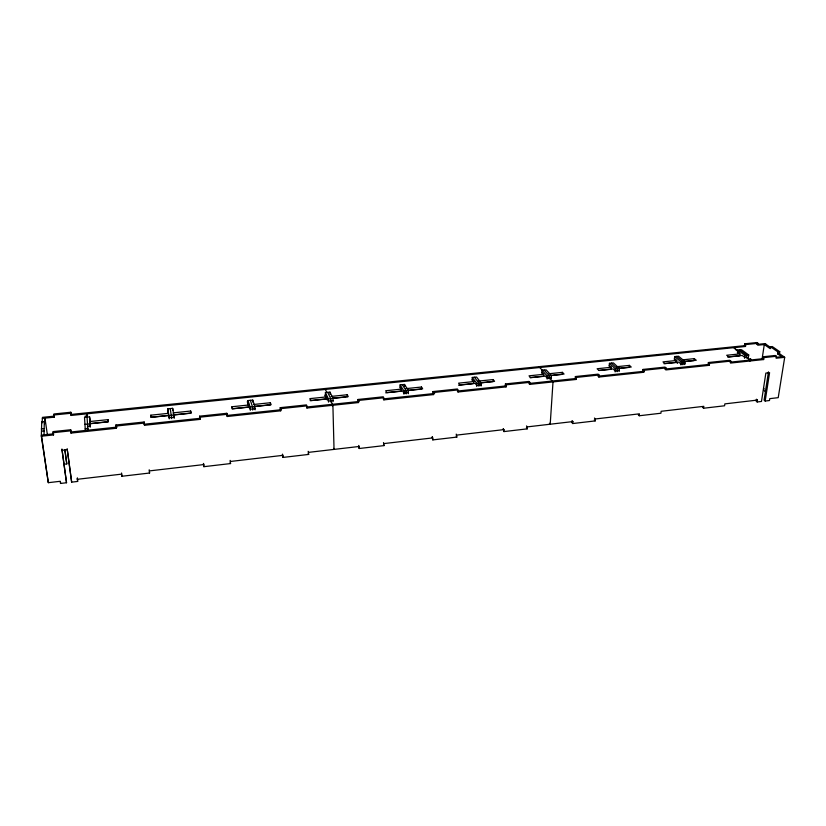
<?xml version="1.0" encoding="UTF-8"?>
<svg xmlns="http://www.w3.org/2000/svg" width="826" height="826" viewBox="0 0 826 826"><rect width="100%" height="100%" fill="white"/><g stroke="black" fill="none" stroke-linecap="round" stroke-linejoin="round"><path stroke-width="1.24" d="M400.114 388.003L400.125 384.895L404.523 384.441L408.395 390.553L408.374 393.682M400.125 386.971L401.446 389.108L401.446 391.173L385.69 392.825M403.935 394.157L403.945 391.018L400.125 384.895M404.523 386.506L404.523 384.441M77.634 481.444L77.334 478.14L77.634 481.444L71.656 482.147L67.495 451.13M406.155 393.919L406.165 390.791L402.324 384.668M116.167 427.207L116.249 428.271L70.995 433.082L70.695 429.757L53.225 431.595L53.514 434.93L41.341 436.221L48.311 482.683L60.226 481.29L60.535 483.447L66.534 482.745L61.95 449.22L66.534 482.745M745.506 346.466L744.443 345.702L744.722 343.792L745.775 344.556L745.506 346.466L71.108 415.447L70.819 412.246L53.897 413.971L54.165 417.182L42.374 418.39M70.995 433.082L70.695 429.757M71.108 415.447L70.819 412.246M71.656 482.147L67.143 448.642M405.865 388.643L421.477 387.022L421.456 389.087L407.053 390.584M64.449 464.181L66.782 463.913L65.017 450.17M643.733 372.278L642.783 371.421L642.989 369.428L643.939 370.275L643.733 372.278L598.881 377.038L599.057 375.014L598.169 374.147L575.371 376.553L576.228 377.43L576.073 379.464L529.673 384.389L529.786 382.335L529.001 381.436L505.419 383.925L506.162 384.833L506.07 386.888L458.038 391.989L457.418 388.984L433 391.565L433.598 394.58L383.853 399.867L383.295 398.906L434.641 393.475M432.845 439.897L432.266 436.892L432.845 439.897L456.83 437.099L456.231 434.104M433.598 394.58L433 391.565M60.535 483.447L60.556 482.281M472.183 380.518L472.286 377.461L476.54 377.028L481.166 382.944L481.052 386.031M473.742 383.615L473.814 381.571L472.224 379.506M476.757 386.485L476.87 383.398L472.286 377.461M478.904 386.258L479.018 383.171L474.413 377.245M53.514 434.93L53.225 431.595M54.165 417.182L54.206 416.149L42.436 417.357L42.116 422.902M478.068 381.127L493.163 379.557L493.07 381.591L480.515 382.913M48.311 482.683L41.403 435.116L53.545 433.836M505.419 383.925L505.326 385.99L506.07 386.888M503.984 431.575L503.344 428.632L503.984 431.575L527.164 428.87L527.267 426.887L526.503 425.937M44.046 434.837L44.315 421.559L41.723 421.818L41.341 436.221M541.835 373.3L542.011 370.285L546.131 369.862L551.458 375.603L551.262 378.638M541.897 372.299L543.735 374.302L543.611 376.315L530.127 377.719M547.122 379.072L547.308 376.036L542.011 370.285M549.187 378.855L549.393 375.82L544.076 370.069M549.063 373.744L562.434 372.35L562.299 374.364L552.584 375.376M575.371 376.553L575.216 378.587L576.073 379.464M572.738 423.542L572.893 421.58L572.057 420.651L571.912 422.602L572.738 423.542L595.154 420.919L595.319 418.968L594.452 418.039M609.175 366.31L609.443 363.337L613.419 362.924L619.417 368.489L619.139 371.493M609.268 365.319L611.333 367.26L611.157 369.253L599.304 370.492M615.122 371.917L615.401 368.912L609.443 363.337M617.136 371.7L617.404 368.706L611.426 363.13M616.599 366.713L629.422 365.381L629.236 367.363L617.703 368.572M762.161 358.577L764.287 344.545L770.183 348.665L770.472 346.744L777.916 351.917L777.607 353.858L779.455 353.662L784.7 357.317L778.216 397.667L769.76 398.648L769.46 400.527L765.175 401.033L769.584 372.681L765.857 373.094L761.489 401.457L757.184 401.963L757.473 400.073L724.846 403.883L724.578 405.783L703.587 408.23L703.835 406.33L661.141 411.296L660.924 413.227L639.241 415.757L639.438 413.826L595.319 418.968M642.989 369.428L665.033 367.105L666.014 367.942L665.787 369.934L709.173 365.329L709.431 363.357L708.388 362.531L708.13 364.503L709.173 365.329M674.336 359.547L674.677 356.615L678.518 356.223L685.136 361.623L684.775 364.576M674.45 358.577L676.731 360.456L676.504 362.418L663.99 363.729M680.903 364.989L681.254 362.025L674.677 356.615M682.844 364.782L683.195 361.819L676.597 356.419M683.071 359.806L694.243 358.639L693.995 360.59L684.073 361.633M708.388 362.531L729.709 360.281L730.783 361.096L730.504 363.068L763.647 359.547L763.936 357.596L762.821 356.791L762.522 358.742L763.647 359.547M737.412 353.001L737.825 350.11L741.542 349.728L748.728 354.974L748.16 358.856M739.27 352.816L739.683 349.914L746.849 355.17L746.425 358.081M737.546 352.041L740.034 353.879L739.755 355.81L727.644 357.069M744.546 358.288L744.969 355.366L737.825 350.11M749.998 361.107L750.369 358.577M744.722 343.792L756.915 342.553L757.989 343.317L757.71 345.216L766.105 344.359M764.04 388.468L763.751 390.316L766.27 392.236M768.469 371.865L764.081 400.176L765.175 401.033M762.821 356.791L775.294 355.479L776.43 356.274L776.12 358.226L784.7 357.317M779.455 353.662L779.765 351.721L772.31 346.559L770.472 346.744M121.567 473.009L121.907 476.261L149.568 473.03L149.207 469.787M203.888 466.68L203.485 463.479L203.888 466.68L230.557 463.562L230.124 460.381M282.936 457.428L282.471 454.3L282.936 457.428L308.666 454.424L308.17 451.316M358.711 447.485L359.217 448.508L384.038 445.606L383.491 442.56M77.334 479.297L121.649 474.134M149.341 470.913L203.712 464.584M230.413 461.466L282.843 455.363M308.594 452.359L359.186 446.474L359.217 448.508M384.038 443.572L432.886 437.883M456.881 435.085L504.077 429.592M527.267 426.887L572.893 421.58M61.929 450.335L67.133 449.757M41.63 431.172L44.253 430.904M255.028 408.756L250.247 409.262L249.504 406.95L232.519 408.725L231.951 406.743L248.874 404.977L249.008 407.115L232.096 408.88L231.951 406.743M333.074 400.558L328.469 401.044L327.416 398.803L311.03 400.517L310.184 398.597L326.518 396.903L326.58 398.999L310.256 400.703L310.184 398.597M408.385 392.649L403.935 393.114L402.592 390.946L386.774 392.598L385.68 390.739L401.446 389.108M481.093 385.009L476.798 385.453L475.187 383.357L459.906 384.957L458.585 383.161L473.814 381.571M551.334 377.627L547.184 378.06L545.315 376.026L530.56 377.575L529.012 375.83L543.735 374.302M619.232 370.492L615.215 370.915L613.119 368.943L598.85 370.43L597.105 368.747L611.333 367.26M684.899 363.595L681.016 363.998L678.704 362.087L664.889 363.533L662.958 361.891L676.731 360.456M115.908 424.987L144.158 422.014L144.292 423.067L115.991 426.051L115.908 424.987L116.249 428.271M144.395 424.213L144.519 425.276L200.016 419.381L199.603 416.17L226.809 413.299L227.243 416.49L280.716 410.811L280.241 407.662L306.467 404.905L306.962 408.023L358.525 402.551L357.988 399.474L383.285 396.8L383.853 399.867M85.264 430.78L85.223 428.839L87.793 428.57L87.06 417.151M53.184 432.69L70.685 430.842M199.603 416.17L199.83 417.192L227.088 414.311M280.613 408.663L306.89 405.886M358.494 400.434L383.842 397.75M433.629 392.495L458.089 389.913M506.162 384.833L529.786 382.335M576.228 377.43L599.057 375.014M643.939 370.275L666.014 367.942M709.431 363.357L730.783 361.096M763.936 357.596L776.43 356.274M748.996 359.62L751.423 359.362M70.995 431.988L117.075 427.104M144.003 424.254L200.398 418.286M226.809 413.299L226.964 415.468L281.16 409.727M359.269 401.457L306.549 407.042L306.962 408.023M457.645 391.039L506.193 385.897M576.496 378.442L528.888 383.491L529.673 384.389M644.311 371.266L597.993 376.171L598.881 377.038M664.785 369.098L709.565 364.349M730.039 362.18L762.522 358.742M776.213 357.297L783.554 356.512M89.951 421.518L107.989 419.639L108.258 421.828L90.23 423.707L89.889 419.081M150.817 415.179L168.37 413.351L168.576 415.519L151.034 417.357L150.817 415.179L151.096 417.233L168.721 415.385L169.124 417.78L174.079 417.264L173.656 414.869L191.095 413.052L190.672 411.038L173.284 412.845L173.491 415.003L190.858 413.186L190.672 411.038M253.613 404.482L270.37 402.737L271.083 404.688L254.263 406.444M331.092 396.428L347.261 394.745L348.231 396.625L332 398.328M740.034 353.879L726.694 355.263L728.8 356.853L742.171 355.459L744.691 357.317L746.57 357.111L750.514 360.012M408.199 390.357L422.685 388.85L421.477 387.022M480.722 382.779L494.588 381.333L493.163 379.557M550.653 375.469L564.075 374.064L562.434 372.35M618.292 368.406L631.26 367.043L629.422 365.381M683.814 361.551L696.256 360.25L694.243 358.639M253.737 406.619L270.484 404.864L270.37 402.737M332.382 398.39L346.063 396.965M458.523 385.205L472.472 383.749M41.3 428.942L43.923 428.673M84.644 424.409L89.786 423.872L89.6 416.893L84.52 417.409L85.223 428.839M173.873 415.075L172.665 408.333L167.771 408.839L168.917 415.602L173.873 415.075L174.183 418.348M254.893 406.609L252.735 400.083L248.006 400.569L250.123 407.104L254.893 406.609L255.089 409.83M333.023 398.442L329.977 392.123L325.413 392.598L328.407 398.917L333.023 398.442L333.095 401.612M403.945 391.018L408.395 390.553M476.87 383.398L481.166 382.944M547.308 376.036L551.458 375.603M615.401 368.912L619.417 368.489M681.254 362.025L685.136 361.623M744.969 355.366L748.728 354.974M777.916 351.917L779.765 351.721M53.855 414.993L70.809 413.268M745.775 344.556L757.989 343.317M71.108 414.425L744.443 345.702M756.637 344.463L765.021 343.606L771.03 347.787M84.985 416.232L87.504 415.974L87.226 413.805L87.298 417.13M777.607 353.858L781.695 356.708M733.736 347.674L738.465 351.153M735.316 349.398L737.205 350.792M757.473 400.073L756.389 399.226L756.1 401.106L757.184 401.963M675.751 361.798L677.671 363.388M702.575 407.352L703.587 408.23M638.312 414.848L639.241 415.757M594.286 419.99L595.154 420.919M538.965 366.672L542.269 370.255M549.259 377.843L553.007 381.911L550.209 424.223L549.414 423.273M526.399 427.909L527.164 428.87M457.367 391.07L458.038 391.989M456.179 436.107L456.83 437.099M383.501 444.595L384.038 445.606M358.525 402.551L357.988 399.474M358.68 445.441L359.186 446.474M327.695 392.36L330.72 398.679L330.803 401.859M324.928 388.519L326.797 392.453M330.772 400.796L332.899 405.277L334.034 449.396L333.58 448.363M325.475 394.694L326.518 396.903M324.783 395.2L326.941 399.784M308.253 453.371L308.666 454.424M280.716 410.811L280.241 407.662M250.371 400.321L252.508 406.857L252.704 410.078M248.141 402.696L248.874 404.977M247.273 401.704L249.266 407.92M226.964 415.468L227.243 416.49M230.278 462.467L230.557 463.562M170.218 408.581L171.705 418.606M167.977 410.997L168.37 413.351M167.626 409.923L167.998 412.081L167.771 408.839M47.35 434.507L44.934 418.121L44.635 423.769L44.315 421.559M64.82 449.984L66.782 463.913M89.6 416.893L90.024 420.176M89.786 423.872L90.22 427.187M149.434 471.904L149.568 473.03M144.158 422.014L144.519 425.276M168.917 415.602L169.227 418.865M172.665 408.333L172.861 410.491M199.83 417.192L200.016 419.381M121.814 475.126L121.907 476.261M250.123 407.104L250.309 410.326M248.006 400.569L248.275 404.823M252.735 400.083L252.859 402.21M107.989 419.639L108.113 421.725L90.013 423.614L90.075 426.092L87.504 426.361L87.597 430.232M325.413 392.598L325.506 395.737M328.407 398.917L328.5 402.097M332.434 404.296L332.496 406.423M329.977 392.123L330.028 394.219M87.793 428.57L87.835 430.511M347.261 394.745L347.302 396.831"/></g></svg>
